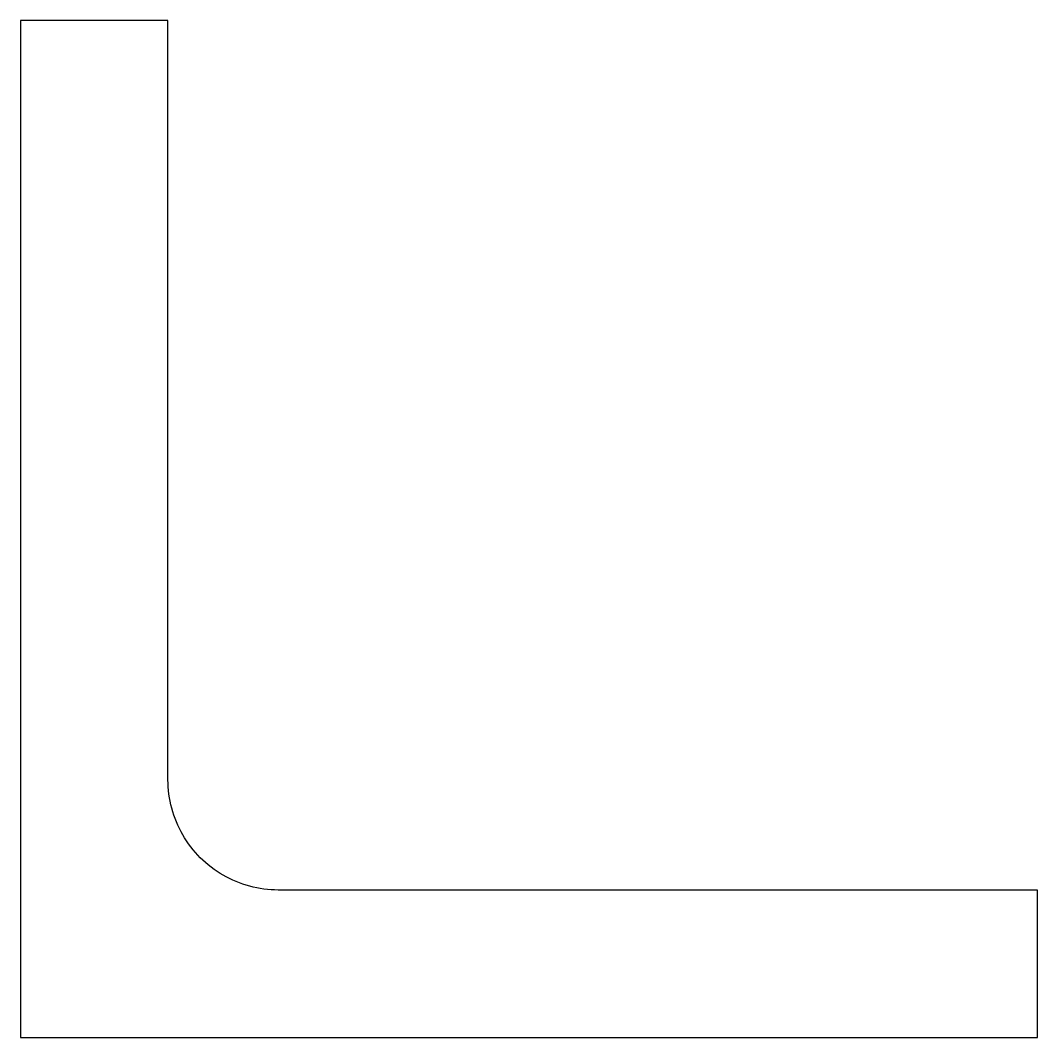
# Model space of a CAD drawing. Header units: metres. Extents: x 0 to 80, y 0 to 80.
import ezdxf

# ---------------------------------------------------------------- set-up
doc = ezdxf.new("R2010")
doc.units = ezdxf.units.M

msp = doc.modelspace()

# ---------------------------------------------------------------- linework, layer by layer
at = {"layer": 'CUT'}
msp.add_lwpolyline([(0, 0), (80, 0), (80, 11.6105), (20.2831, 11.6105), (19.9993, 11.6152), (19.7159, 11.6291), (19.433, 11.6523), (19.1511, 11.6847), (18.8704, 11.7264), (18.5912, 11.7772), (18.3138, 11.8371), (18.0385, 11.9061), (17.7656, 11.984), (17.4954, 12.0708), (17.2282, 12.1664), (16.9642, 12.2707), (16.7039, 12.3836), (16.4473, 12.5049), (16.1949, 12.6346), (15.9468, 12.7724), (15.7034, 12.9183), (15.4649, 13.0721), (15.2315, 13.2336), (15.0036, 13.4027), (14.7813, 13.5791), (14.5649, 13.7627), (14.3546, 13.9533), (14.1507, 14.1507), (13.9533, 14.3546), (13.7627, 14.5649), (13.5791, 14.7813), (13.4027, 15.0036), (13.2336, 15.2315), (13.0721, 15.4649), (12.9183, 15.7034), (12.7724, 15.9468), (12.6346, 16.1949), (12.5049, 16.4473), (12.3836, 16.7039), (12.2707, 16.9642), (12.1664, 17.2282), (12.0708, 17.4954), (11.984, 17.7656), (11.9061, 18.0385), (11.8371, 18.3138), (11.7772, 18.5912), (11.7264, 18.8704), (11.6847, 19.1511), (11.6523, 19.433), (11.6291, 19.7159), (11.6152, 19.9993), (11.6105, 20.2831), (11.6105, 80), (0, 80)], close=True, dxfattribs=at)

doc.saveas('drawing.dxf')
